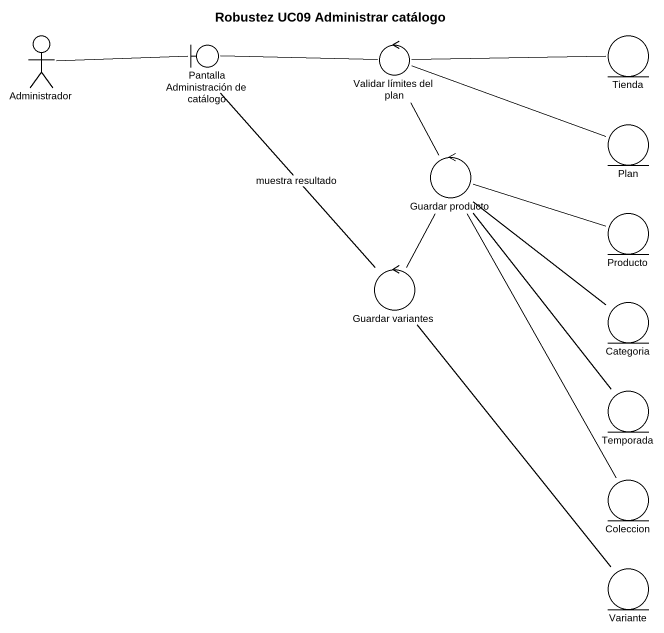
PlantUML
@startuml
title Robustez UC09 Administrar catálogo
actor Administrador
boundary "Pantalla Administración de catálogo" as Pantalla_Administración_de
control "Validar límites del plan" as Validar_límites_del_plan
entity Tienda
entity Plan
control "Guardar producto" as Guardar_producto
entity Producto
control "Guardar variantes" as Guardar_variantes
entity Categoria
entity Temporada
entity Coleccion
entity Variante
Administrador -right- Pantalla_Administración_de
Pantalla_Administración_de -right- Validar_límites_del_plan
Validar_límites_del_plan -right- Tienda
Validar_límites_del_plan -right- Plan
Validar_límites_del_plan -- Guardar_producto
Guardar_producto -right- Producto
Guardar_producto -- Guardar_variantes
Guardar_producto -- Categoria
Guardar_producto -- Temporada
Guardar_producto -- Coleccion
Guardar_variantes -up- Pantalla_Administración_de : muestra resultado
Guardar_variantes -- Variante
@enduml
